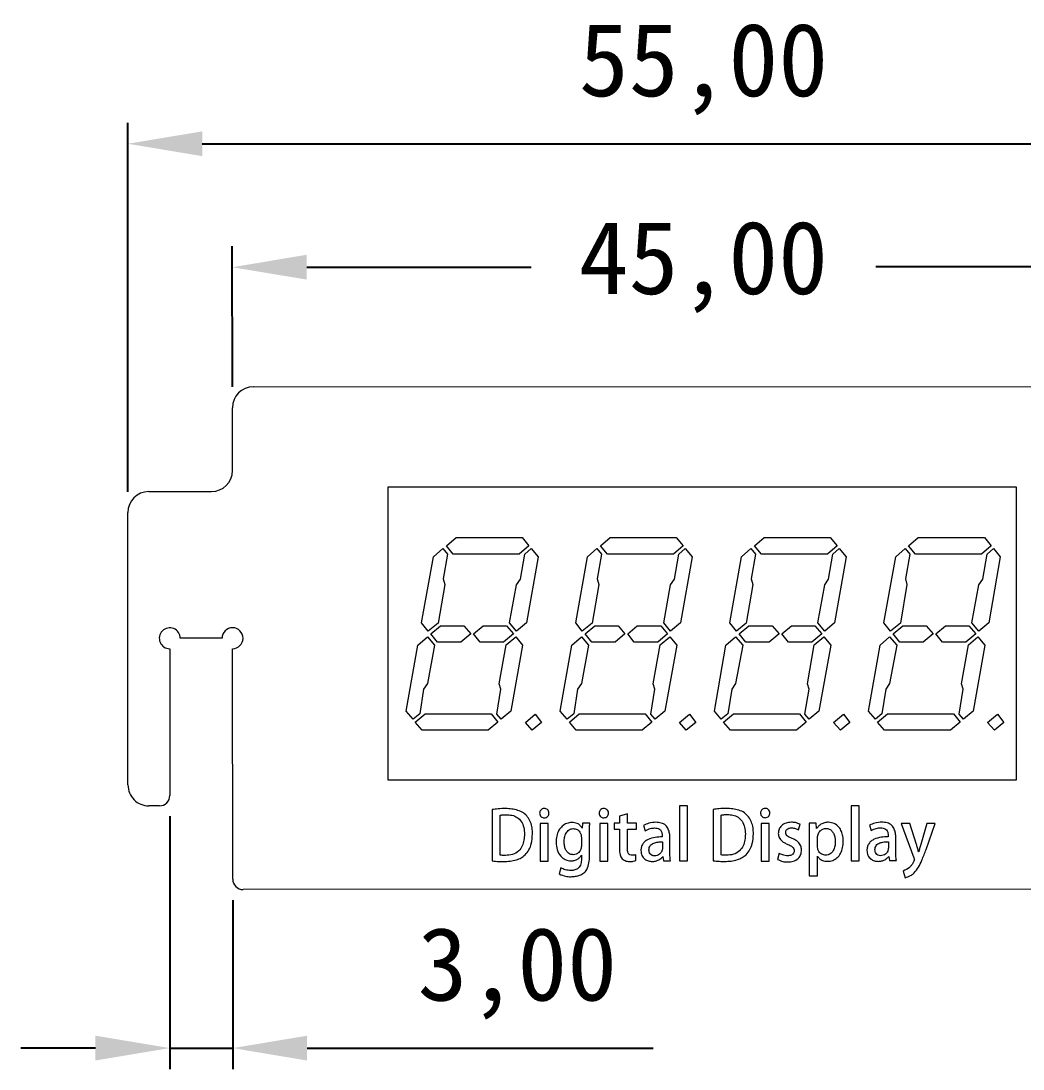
# Model space of a CAD drawing. Header units: millimetres. Extents: x 269 to 438, y 128 to 208.
# Drawn here: x 278.3 to 326.2, y 158.1 to 208.1 of the extents above; entities that cross this region are included whole.
import ezdxf

# ---------------------------------------------------------------- set-up
doc = ezdxf.new("R2010")
doc.units = ezdxf.units.MM
doc.header["$PDSIZE"] = -1
doc.dimstyles.new('ISO-25', dxfattribs={"dimtxt": 2.5, "dimasz": 2.5, "dimexe": 1.25, "dimexo": 0.625, "dimtad": 1, "dimtxsty": 'Standard', "dimcen": 2.5, "dimadec": 0, "dimazin": 0, "dimtfac": 1, "dimtmove": 0, "dimatfit": 3, "dimfxl": 1, "dimarcsym": 0})

# ---------------------------------------------------------------- blocks, each defined once
blk = doc.blocks.new('*D3')
at = {"color": 0, "lineweight": -2, "transparency": 16777216}
for p, q in [((288.449, 190.663), (288.444, 197.375)), ((333.449, 190.693), (333.444, 197.405)), ((292.001, 196.377), (302.713, 196.384)), ((329.889, 196.402), (319.177, 196.395))]:
    blk.add_line(p, q, dxfattribs=at)
at = {"color": 0, "transparency": 16777216}
for points in [[(292.001, 196.97), (292.001, 195.785), (288.445, 196.375)], [(329.889, 196.995), (329.889, 195.81), (333.445, 196.405)]]:
    blk.add_solid(points, dxfattribs=at)
at = {"layer": 'Defpoints', "color": 0, "transparency": 16777216}
for p in [(333.445, 196.405), (288.449, 189.663), (333.449, 189.693)]:
    blk.add_point(p, dxfattribs=at)
at = {"color": 0, "transparency": 16777216, "insert": (310.945, 196.39), "char_height": 3.5, "attachment_point": 5}
blk.add_mtext('45,00', dxfattribs=at)
blk = doc.blocks.new('*D4')
at = {"color": 0, "lineweight": -2, "transparency": 16777216}
for p, q in [((283.453, 185.66), (283.453, 203.269)), ((338.453, 185.66), (338.453, 203.269)), ((287.009, 202.269), (334.897, 202.269))]:
    blk.add_line(p, q, dxfattribs=at)
at = {"color": 0, "transparency": 16777216}
for points in [[(287.009, 202.862), (287.009, 201.677), (283.453, 202.269)], [(334.897, 202.862), (334.897, 201.677), (338.453, 202.269)]]:
    blk.add_solid(points, dxfattribs=at)
at = {"layer": 'Defpoints', "color": 0, "transparency": 16777216}
for p in [(338.453, 202.269), (283.453, 184.66), (338.453, 184.66)]:
    blk.add_point(p, dxfattribs=at)
at = {"color": 0, "transparency": 16777216, "insert": (310.953, 205.835), "char_height": 3.5, "attachment_point": 5}
blk.add_mtext('55,00', dxfattribs=at)
blk = doc.blocks.new('*D6')
at = {"color": 0, "lineweight": -2, "transparency": 16777216}
for p, q in [((285.462, 170.161), (285.462, 158.097)), ((288.464, 166.163), (288.464, 158.097)), ((281.906, 159.097), (278.35, 159.097)), ((285.462, 159.097), (288.464, 159.097)), ((292.02, 159.097), (308.541, 159.097))]:
    blk.add_line(p, q, dxfattribs=at)
at = {"color": 0, "transparency": 16777216}
for points in [[(281.906, 159.69), (281.906, 158.504), (285.462, 159.097)], [(292.02, 159.69), (292.02, 158.504), (288.464, 159.097)]]:
    blk.add_solid(points, dxfattribs=at)
at = {"layer": 'Defpoints', "color": 0, "transparency": 16777216}
for p in [(285.462, 171.161), (288.464, 167.163), (288.464, 159.097)]:
    blk.add_point(p, dxfattribs=at)
at = {"color": 0, "transparency": 16777216, "insert": (302.059, 162.663), "char_height": 3.5, "attachment_point": 5}
blk.add_mtext('3,00', dxfattribs=at)

msp = doc.modelspace()

# ---------------------------------------------------------------- linework, layer by layer
at = {"color": 7, "linetype": 'Continuous', "lineweight": 15}
for p, q in [((289.449, 190.664), (332.449, 190.692)), ((288.451, 186.663), (288.449, 189.663)), ((284.452, 185.661), (287.452, 185.663)), ((295.89, 185.887), (325.89, 185.887)), ((295.89, 171.887), (295.89, 185.887)), ((325.89, 185.887), (325.89, 171.887)), ((283.461, 171.66), (283.453, 184.66)), ((298.669, 183.073), (299.129, 183.467)), ((299.129, 183.467), (302.284, 183.467)), ((302.284, 183.467), (302.612, 183.073)), ((306.029, 183.073), (306.489, 183.467)), ((306.489, 183.467), (309.644, 183.467)), ((309.644, 183.467), (309.972, 183.073)), ((313.389, 183.073), (313.849, 183.467)), ((313.849, 183.467), (317.004, 183.467)), ((317.004, 183.467), (317.332, 183.073)), ((320.749, 183.073), (321.209, 183.467)), ((321.209, 183.467), (324.364, 183.467)), ((324.364, 183.467), (324.692, 183.073)), ((298.052, 182.547), (298.498, 182.941)), ((298.498, 182.941), (298.722, 182.678)), ((298.722, 182.678), (298.512, 181.496)), ((298.998, 182.678), (298.669, 183.073)), ((302.152, 182.678), (298.998, 182.678)), ((302.612, 183.073), (302.152, 182.678)), ((302.205, 181.482), (302.415, 182.678)), ((302.415, 182.678), (302.717, 182.941)), ((302.717, 182.941), (303.046, 182.547)), ((305.412, 182.547), (305.858, 182.941)), ((305.858, 182.941), (306.082, 182.678)), ((306.082, 182.678), (305.872, 181.496)), ((306.358, 182.678), (306.029, 183.073)), ((309.512, 182.678), (306.358, 182.678)), ((309.972, 183.073), (309.512, 182.678)), ((309.565, 181.482), (309.775, 182.678)), ((309.775, 182.678), (310.077, 182.941)), ((310.077, 182.941), (310.406, 182.547)), ((312.772, 182.547), (313.218, 182.941)), ((313.218, 182.941), (313.442, 182.678)), ((313.442, 182.678), (313.232, 181.496)), ((313.718, 182.678), (313.389, 183.073)), ((316.872, 182.678), (313.718, 182.678)), ((317.332, 183.073), (316.872, 182.678)), ((316.925, 181.482), (317.135, 182.678)), ((317.135, 182.678), (317.437, 182.941)), ((317.437, 182.941), (317.766, 182.547)), ((320.132, 182.547), (320.578, 182.941)), ((320.578, 182.941), (320.802, 182.678)), ((320.802, 182.678), (320.592, 181.496)), ((321.078, 182.678), (320.749, 183.073)), ((324.232, 182.678), (321.078, 182.678)), ((324.692, 183.073), (324.232, 182.678)), ((324.285, 181.482), (324.495, 182.678)), ((324.495, 182.678), (324.797, 182.941)), ((324.797, 182.941), (325.126, 182.547)), ((297.486, 179.393), (298.052, 182.547)), ((303.046, 182.547), (302.494, 179.393)), ((304.846, 179.393), (305.412, 182.547)), ((310.406, 182.547), (309.854, 179.393)), ((312.206, 179.393), (312.772, 182.547)), ((317.766, 182.547), (317.214, 179.393)), ((319.566, 179.393), (320.132, 182.547)), ((325.126, 182.547), (324.574, 179.393)), ((298.59, 181.233), (298.275, 179.38)), ((298.512, 181.496), (298.59, 181.233)), ((301.692, 179.393), (302.021, 181.22)), ((302.021, 181.22), (302.205, 181.482)), ((305.95, 181.233), (305.635, 179.38)), ((305.872, 181.496), (305.95, 181.233)), ((309.052, 179.393), (309.381, 181.22)), ((309.381, 181.22), (309.565, 181.482)), ((313.31, 181.233), (312.995, 179.38)), ((313.232, 181.496), (313.31, 181.233)), ((316.412, 179.393), (316.741, 181.22)), ((316.741, 181.22), (316.925, 181.482)), ((320.67, 181.233), (320.355, 179.38)), ((320.592, 181.496), (320.67, 181.233)), ((323.772, 179.393), (324.101, 181.22)), ((324.101, 181.22), (324.285, 181.482)), ((297.802, 178.998), (297.486, 179.393)), ((298.275, 179.38), (297.802, 178.998)), ((297.933, 178.867), (298.393, 179.261)), ((298.393, 179.261), (299.51, 179.261)), ((299.51, 179.261), (299.839, 178.867)), ((299.97, 178.867), (300.43, 179.261)), ((300.43, 179.261), (301.548, 179.261)), ((301.548, 179.261), (301.876, 178.867)), ((302.021, 178.998), (301.692, 179.393)), ((302.494, 179.393), (302.021, 178.998)), ((305.162, 178.998), (304.846, 179.393)), ((305.635, 179.38), (305.162, 178.998)), ((305.293, 178.867), (305.753, 179.261)), ((305.753, 179.261), (306.87, 179.261)), ((306.87, 179.261), (307.199, 178.867)), ((307.33, 178.867), (307.79, 179.261)), ((307.79, 179.261), (308.908, 179.261)), ((308.908, 179.261), (309.236, 178.867)), ((309.381, 178.998), (309.052, 179.393)), ((309.854, 179.393), (309.381, 178.998)), ((312.522, 178.998), (312.206, 179.393)), ((312.995, 179.38), (312.522, 178.998)), ((312.653, 178.867), (313.113, 179.261)), ((313.113, 179.261), (314.23, 179.261)), ((314.23, 179.261), (314.559, 178.867)), ((314.69, 178.867), (315.15, 179.261)), ((315.15, 179.261), (316.268, 179.261)), ((316.268, 179.261), (316.596, 178.867)), ((316.741, 178.998), (316.412, 179.393)), ((317.214, 179.393), (316.741, 178.998)), ((319.882, 178.998), (319.566, 179.393)), ((320.355, 179.38), (319.882, 178.998)), ((320.013, 178.867), (320.473, 179.261)), ((320.473, 179.261), (321.59, 179.261)), ((321.59, 179.261), (321.919, 178.867)), ((322.05, 178.867), (322.51, 179.261)), ((322.51, 179.261), (323.628, 179.261)), ((323.628, 179.261), (323.956, 178.867)), ((324.101, 178.998), (323.772, 179.393)), ((324.574, 179.393), (324.101, 178.998)), ((287.957, 178.663), (285.957, 178.662)), ((297.302, 178.328), (297.762, 178.736)), ((297.762, 178.736), (298.104, 178.328)), ((298.249, 178.473), (297.933, 178.867)), ((299.839, 178.867), (299.366, 178.473)), ((300.286, 178.473), (299.97, 178.867)), ((301.876, 178.867), (301.403, 178.473)), ((301.521, 178.341), (301.981, 178.736)), ((301.981, 178.736), (302.31, 178.328)), ((304.662, 178.328), (305.122, 178.736)), ((305.122, 178.736), (305.464, 178.328)), ((305.609, 178.473), (305.293, 178.867)), ((307.199, 178.867), (306.726, 178.473)), ((307.646, 178.473), (307.33, 178.867)), ((309.236, 178.867), (308.763, 178.473)), ((308.881, 178.341), (309.341, 178.736)), ((309.341, 178.736), (309.67, 178.328)), ((312.022, 178.328), (312.482, 178.736)), ((312.482, 178.736), (312.824, 178.328)), ((312.969, 178.473), (312.653, 178.867)), ((314.559, 178.867), (314.086, 178.473)), ((315.006, 178.473), (314.69, 178.867)), ((316.596, 178.867), (316.123, 178.473)), ((316.241, 178.341), (316.701, 178.736)), ((316.701, 178.736), (317.03, 178.328)), ((319.382, 178.328), (319.842, 178.736)), ((319.842, 178.736), (320.184, 178.328)), ((320.329, 178.473), (320.013, 178.867)), ((321.919, 178.867), (321.446, 178.473)), ((322.366, 178.473), (322.05, 178.867)), ((323.956, 178.867), (323.483, 178.473)), ((323.601, 178.341), (324.061, 178.736)), ((324.061, 178.736), (324.39, 178.328)), ((285.457, 178.161), (285.462, 171.161)), ((288.464, 167.163), (288.457, 178.163)), ((296.75, 175.187), (297.302, 178.328)), ((298.104, 178.328), (297.762, 176.501)), ((299.366, 178.473), (298.249, 178.473)), ((301.403, 178.473), (300.286, 178.473)), ((301.193, 176.488), (301.521, 178.341)), ((302.31, 178.328), (301.745, 175.187)), ((304.11, 175.187), (304.662, 178.328)), ((305.464, 178.328), (305.122, 176.501)), ((306.726, 178.473), (305.609, 178.473)), ((308.763, 178.473), (307.646, 178.473)), ((308.553, 176.488), (308.881, 178.341)), ((309.67, 178.328), (309.105, 175.187)), ((311.47, 175.187), (312.022, 178.328)), ((312.824, 178.328), (312.482, 176.501)), ((314.086, 178.473), (312.969, 178.473)), ((316.123, 178.473), (315.006, 178.473)), ((315.913, 176.488), (316.241, 178.341)), ((317.03, 178.328), (316.465, 175.187)), ((318.83, 175.187), (319.382, 178.328)), ((320.184, 178.328), (319.842, 176.501)), ((321.446, 178.473), (320.329, 178.473)), ((323.483, 178.473), (322.366, 178.473)), ((323.273, 176.488), (323.601, 178.341)), ((324.39, 178.328), (323.825, 175.187)), ((297.578, 176.238), (297.394, 175.056)), ((297.762, 176.501), (297.578, 176.238)), ((301.074, 175.042), (301.272, 176.225)), ((301.272, 176.225), (301.193, 176.488)), ((304.938, 176.238), (304.754, 175.056)), ((305.122, 176.501), (304.938, 176.238)), ((308.434, 175.042), (308.632, 176.225)), ((308.632, 176.225), (308.553, 176.488)), ((312.298, 176.238), (312.114, 175.056)), ((312.482, 176.501), (312.298, 176.238)), ((315.794, 175.042), (315.992, 176.225)), ((315.992, 176.225), (315.913, 176.488)), ((319.658, 176.238), (319.474, 175.056)), ((319.842, 176.501), (319.658, 176.238)), ((323.154, 175.042), (323.352, 176.225)), ((323.352, 176.225), (323.273, 176.488)), ((297.079, 174.793), (296.75, 175.187)), ((301.745, 175.187), (301.285, 174.793)), ((304.439, 174.793), (304.11, 175.187)), ((309.105, 175.187), (308.645, 174.793)), ((311.799, 174.793), (311.47, 175.187)), ((316.465, 175.187), (316.005, 174.793)), ((319.159, 174.793), (318.83, 175.187)), ((323.825, 175.187), (323.365, 174.793)), ((297.394, 175.056), (297.079, 174.793)), ((297.184, 174.661), (297.657, 175.056)), ((297.513, 174.267), (297.184, 174.661)), ((297.657, 175.056), (300.812, 175.056)), ((301.127, 174.661), (300.667, 174.267)), ((300.812, 175.056), (301.127, 174.661)), ((301.285, 174.793), (301.074, 175.042)), ((302.441, 174.648), (302.914, 175.042)), ((302.77, 174.267), (302.441, 174.648)), ((303.217, 174.648), (302.77, 174.267)), ((302.914, 175.042), (303.217, 174.648)), ((304.754, 175.056), (304.439, 174.793)), ((304.544, 174.661), (305.017, 175.056)), ((304.873, 174.267), (304.544, 174.661)), ((305.017, 175.056), (308.172, 175.056)), ((308.487, 174.661), (308.027, 174.267)), ((308.172, 175.056), (308.487, 174.661)), ((308.645, 174.793), (308.434, 175.042)), ((309.801, 174.648), (310.274, 175.042)), ((310.13, 174.267), (309.801, 174.648)), ((310.577, 174.648), (310.13, 174.267)), ((310.274, 175.042), (310.577, 174.648)), ((312.114, 175.056), (311.799, 174.793)), ((311.904, 174.661), (312.377, 175.056)), ((312.233, 174.267), (311.904, 174.661)), ((312.377, 175.056), (315.532, 175.056)), ((315.847, 174.661), (315.387, 174.267)), ((315.532, 175.056), (315.847, 174.661)), ((316.005, 174.793), (315.794, 175.042)), ((317.161, 174.648), (317.634, 175.042)), ((317.49, 174.267), (317.161, 174.648)), ((317.937, 174.648), (317.49, 174.267)), ((317.634, 175.042), (317.937, 174.648)), ((319.474, 175.056), (319.159, 174.793)), ((319.264, 174.661), (319.737, 175.056)), ((319.593, 174.267), (319.264, 174.661)), ((319.737, 175.056), (322.892, 175.056)), ((323.207, 174.661), (322.747, 174.267)), ((322.892, 175.056), (323.207, 174.661)), ((323.365, 174.793), (323.154, 175.042)), ((324.521, 174.648), (324.994, 175.042)), ((324.85, 174.267), (324.521, 174.648)), ((325.297, 174.648), (324.85, 174.267)), ((324.994, 175.042), (325.297, 174.648)), ((300.667, 174.267), (297.513, 174.267)), ((308.027, 174.267), (304.873, 174.267)), ((315.387, 174.267), (312.233, 174.267)), ((322.747, 174.267), (319.593, 174.267)), ((325.89, 171.887), (295.89, 171.887)), ((284.962, 170.661), (284.462, 170.661)), ((310.189, 170.66), (309.805, 170.66)), ((309.805, 170.66), (309.807, 168.039)), ((310.19, 168.039), (310.189, 170.66)), ((318.382, 170.665), (317.999, 170.665)), ((317.999, 170.665), (318, 168.044)), ((318.384, 168.044), (318.382, 170.665)), ((300.855, 170.482), (300.857, 168.031)), ((301.241, 168.308), (301.24, 170.214)), ((303.57, 170.311), (303.57, 170.311)), ((306.412, 170.313), (306.412, 170.313)), ((307.317, 170.286), (306.933, 170.168)), ((306.933, 170.168), (306.933, 169.841)), ((307.317, 169.842), (307.317, 170.286)), ((311.407, 170.489), (311.409, 168.038)), ((311.793, 168.315), (311.791, 170.221)), ((314.122, 170.318), (314.122, 170.318)), ((303.154, 169.816), (303.155, 168.013)), ((303.538, 169.816), (303.154, 169.816)), ((303.539, 168.014), (303.538, 169.816)), ((305.179, 169.832), (305.162, 169.597)), ((305.519, 169.832), (305.179, 169.832)), ((305.996, 169.818), (305.997, 168.015)), ((306.38, 169.818), (305.996, 169.818)), ((306.381, 168.016), (306.38, 169.818)), ((306.679, 169.841), (306.679, 169.548)), ((306.933, 169.841), (306.679, 169.841)), ((307.745, 169.842), (307.317, 169.842)), ((307.745, 169.549), (307.745, 169.842)), ((308.091, 169.73), (308.172, 169.475)), ((313.706, 169.823), (313.707, 168.02)), ((314.089, 169.823), (313.706, 169.823)), ((314.091, 168.021), (314.089, 169.823)), ((315.486, 169.509), (315.568, 169.779)), ((316.328, 169.84), (315.991, 169.84)), ((316.348, 169.575), (316.328, 169.84)), ((318.885, 169.737), (318.965, 169.482)), ((320.799, 169.823), (320.385, 169.823)), ((320.385, 169.823), (321.002, 168.175)), ((321.125, 168.817), (320.799, 169.823)), ((321.616, 169.824), (321.327, 168.817)), ((321.581, 168.584), (322.014, 169.824)), ((322.014, 169.824), (321.616, 169.824)), ((302.782, 169.323), (302.782, 169.326)), ((305.119, 169.139), (305.12, 168.783)), ((305.162, 169.597), (305.156, 169.597)), ((305.503, 168.282), (305.503, 169.317)), ((306.679, 169.548), (306.934, 169.549)), ((306.934, 169.549), (306.934, 168.612)), ((307.317, 169.549), (307.745, 169.549)), ((307.318, 168.631), (307.317, 169.549)), ((309.343, 168.461), (309.343, 169.132)), ((313.333, 169.33), (313.334, 169.333)), ((316.004, 169.265), (316.005, 167.32)), ((316.354, 169.575), (316.348, 169.575)), ((320.137, 168.468), (320.137, 169.139)), ((308.989, 168.942), (308.99, 168.642)), ((316.388, 168.769), (316.388, 169.105)), ((319.783, 168.949), (319.784, 168.65)), ((305.117, 168.302), (305.124, 168.302)), ((305.124, 168.302), (305.124, 168.128)), ((307.726, 168.047), (307.713, 168.323)), ((309.006, 168.242), (309.015, 168.242)), ((309.015, 168.242), (309.041, 168.04)), ((314.561, 168.397), (314.478, 168.107)), ((316.388, 168.255), (316.395, 168.255)), ((316.389, 167.321), (316.388, 168.255)), ((319.8, 168.249), (319.809, 168.249)), ((319.809, 168.249), (319.834, 168.047)), ((321.233, 168.46), (321.223, 168.46)), ((303.155, 168.013), (303.539, 168.014)), ((304.142, 167.696), (304.058, 167.408)), ((305.997, 168.015), (306.381, 168.016)), ((309.041, 168.04), (309.37, 168.04)), ((309.807, 168.039), (310.19, 168.039)), ((313.707, 168.02), (314.091, 168.021)), ((318, 168.044), (318.384, 168.044)), ((319.834, 168.047), (320.164, 168.047)), ((316.005, 167.32), (316.389, 167.321)), ((320.49, 167.545), (320.589, 167.227)), ((332.965, 166.693), (288.965, 166.664))]:
    msp.add_line(p, q, dxfattribs=at)
for centre, radius, start, end in [((289.449, 189.664), 1, 90.038, 180.038), ((287.451, 186.663), 1, 270.038, 0.038), ((284.453, 184.661), 1, 90.038, 180.038), ((285.457, 178.661), 0.5, 0.038, 270.038), ((288.457, 178.663), 0.5, 270.038, 180.038), ((284.461, 171.661), 1, 180.038, 270.038), ((284.962, 171.161), 0.5, 270.038, 0.038), ((288.964, 167.164), 0.5, 180.038, 270.038)]:
    msp.add_arc(centre, radius, start, end, dxfattribs=at)
for points, knots in [([(301.5, 170.533), (301.379, 170.53), (301.163, 170.524), (300.949, 170.495), (300.855, 170.482)], [0, 0, 0, 0, 0.559971, 1, 1, 1, 1]), ([(301.24, 170.214), (301.295, 170.222), (301.393, 170.237), (301.492, 170.239), (301.536, 170.24)], [0, 0, 0, 0, 0.559822, 1, 1, 1, 1]), ([(302.782, 169.326), (302.781, 169.421), (302.778, 169.61), (302.694, 169.882), (302.563, 170.133), (302.357, 170.341), (302.085, 170.456), (301.795, 170.517), (301.598, 170.527), (301.5, 170.533)], [0, 0, 0, 0, 0.140114, 0.280154, 0.420282, 0.55971, 0.706232, 0.853067, 1, 1, 1, 1]), ([(301.536, 170.24), (301.626, 170.235), (301.805, 170.226), (302.06, 170.122), (302.268, 169.919), (302.381, 169.632), (302.393, 169.422), (302.398, 169.316)], [0, 0, 0, 0, 0.1870227, 0.3735901, 0.5599044, 0.7795252, 1, 1, 1, 1]), ([(303.349, 170.534), (303.315, 170.531), (303.249, 170.524), (303.173, 170.465), (303.131, 170.389), (303.126, 170.336), (303.124, 170.31)], [0, 0, 0, 0, 0.280021, 0.559298, 0.779429, 1, 1, 1, 1]), ([(303.124, 170.31), (303.128, 170.278), (303.136, 170.213), (303.194, 170.138), (303.269, 170.097), (303.32, 170.092), (303.346, 170.09)], [0, 0, 0, 0, 0.279771, 0.559073, 0.779269, 1, 1, 1, 1]), ([(303.346, 170.09), (303.379, 170.093), (303.445, 170.1), (303.521, 170.158), (303.563, 170.233), (303.568, 170.285), (303.57, 170.311)], [0, 0, 0, 0, 0.280251, 0.559286, 0.779527, 1, 1, 1, 1]), ([(303.57, 170.311), (303.566, 170.344), (303.559, 170.41), (303.502, 170.486), (303.426, 170.528), (303.375, 170.532), (303.349, 170.534)], [0, 0, 0, 0, 0.279993, 0.559194, 0.779323, 1, 1, 1, 1]), ([(306.191, 170.536), (306.157, 170.532), (306.091, 170.526), (306.015, 170.467), (305.973, 170.39), (305.968, 170.338), (305.966, 170.312)], [0, 0, 0, 0, 0.280021, 0.559302, 0.779428, 1, 1, 1, 1]), ([(305.966, 170.312), (305.97, 170.28), (305.978, 170.214), (306.036, 170.14), (306.111, 170.099), (306.162, 170.094), (306.188, 170.092)], [0, 0, 0, 0, 0.279775, 0.559073, 0.779268, 1, 1, 1, 1]), ([(306.188, 170.092), (306.221, 170.095), (306.287, 170.102), (306.363, 170.16), (306.405, 170.235), (306.41, 170.287), (306.412, 170.313)], [0, 0, 0, 0, 0.280252, 0.559289, 0.779531, 1, 1, 1, 1]), ([(306.412, 170.313), (306.408, 170.346), (306.402, 170.412), (306.344, 170.488), (306.268, 170.53), (306.217, 170.534), (306.191, 170.536)], [0, 0, 0, 0, 0.279997, 0.559195, 0.779323, 1, 1, 1, 1]), ([(312.051, 170.54), (311.931, 170.537), (311.715, 170.531), (311.501, 170.502), (311.407, 170.489)], [0, 0, 0, 0, 0.559971, 1, 1, 1, 1]), ([(311.791, 170.221), (311.846, 170.229), (311.945, 170.244), (312.044, 170.246), (312.088, 170.247)], [0, 0, 0, 0, 0.559823, 1, 1, 1, 1]), ([(313.334, 169.333), (313.333, 169.428), (313.33, 169.617), (313.245, 169.889), (313.115, 170.14), (312.909, 170.348), (312.637, 170.463), (312.347, 170.524), (312.15, 170.534), (312.051, 170.54)], [0, 0, 0, 0, 0.140114, 0.280154, 0.420282, 0.55971, 0.706232, 0.853066, 1, 1, 1, 1]), ([(312.088, 170.247), (312.178, 170.242), (312.357, 170.233), (312.611, 170.129), (312.819, 169.926), (312.933, 169.639), (312.944, 169.429), (312.95, 169.323)], [0, 0, 0, 0, 0.187023, 0.37359, 0.559905, 0.779525, 1, 1, 1, 1]), ([(313.9, 170.541), (313.867, 170.538), (313.801, 170.531), (313.724, 170.472), (313.683, 170.396), (313.678, 170.343), (313.676, 170.317)], [0, 0, 0, 0, 0.28002, 0.559302, 0.779428, 1, 1, 1, 1]), ([(313.676, 170.317), (313.68, 170.285), (313.687, 170.22), (313.745, 170.145), (313.821, 170.104), (313.872, 170.099), (313.897, 170.097)], [0, 0, 0, 0, 0.27977, 0.559072, 0.779268, 1, 1, 1, 1]), ([(313.897, 170.097), (313.931, 170.1), (313.997, 170.107), (314.072, 170.165), (314.115, 170.24), (314.119, 170.292), (314.122, 170.318)], [0, 0, 0, 0, 0.28025, 0.559286, 0.779527, 1, 1, 1, 1]), ([(314.122, 170.318), (314.118, 170.351), (314.111, 170.417), (314.054, 170.493), (313.978, 170.535), (313.926, 170.539), (313.9, 170.541)], [0, 0, 0, 0, 0.2799967, 0.5591948, 0.7793229, 1, 1, 1, 1]), ([(304.666, 169.87), (304.582, 169.861), (304.413, 169.842), (304.197, 169.698), (304.024, 169.49), (303.929, 169.218), (303.916, 169.02), (303.91, 168.921)], [0, 0, 0, 0, 0.18636, 0.37282, 0.559423, 0.779466, 1, 1, 1, 1]), ([(305.156, 169.597), (305.125, 169.643), (305.064, 169.734), (304.897, 169.849), (304.754, 169.862), (304.666, 169.87)], [0, 0, 0, 0, 0.280122, 0.560503, 1, 1, 1, 1]), ([(305.503, 169.317), (305.503, 169.414), (305.503, 169.586), (305.514, 169.757), (305.519, 169.832)], [0, 0, 0, 0, 0.560015, 1, 1, 1, 1]), ([(308.68, 169.875), (308.565, 169.868), (308.359, 169.857), (308.173, 169.768), (308.091, 169.73)], [0, 0, 0, 0, 0.560127, 1, 1, 1, 1]), ([(309.343, 169.132), (309.341, 169.203), (309.337, 169.346), (309.275, 169.551), (309.154, 169.748), (308.93, 169.858), (308.763, 169.869), (308.68, 169.875)], [0, 0, 0, 0, 0.187237, 0.374221, 0.560672, 0.779588, 1, 1, 1, 1]), ([(315.146, 169.879), (315.06, 169.873), (314.888, 169.86), (314.674, 169.735), (314.543, 169.549), (314.529, 169.413), (314.522, 169.346)], [0, 0, 0, 0, 0.28072, 0.559959, 0.779831, 1, 1, 1, 1]), ([(315.568, 169.779), (315.493, 169.812), (315.357, 169.871), (315.21, 169.877), (315.146, 169.879)], [0, 0, 0, 0, 0.559425, 1, 1, 1, 1]), ([(315.991, 169.84), (315.995, 169.733), (316.002, 169.541), (316.003, 169.35), (316.004, 169.265)], [0, 0, 0, 0, 0.5599915, 1, 1, 1, 1]), ([(316.921, 169.878), (316.859, 169.874), (316.733, 169.865), (316.569, 169.796), (316.44, 169.696), (316.383, 169.615), (316.354, 169.575)], [0, 0, 0, 0, 0.280078, 0.559752, 0.779841, 1, 1, 1, 1]), ([(317.628, 168.967), (317.624, 169.048), (317.615, 169.208), (317.551, 169.442), (317.421, 169.662), (317.206, 169.844), (317.016, 169.866), (316.921, 169.878)], [0, 0, 0, 0, 0.187334, 0.374431, 0.561275, 0.78066, 1, 1, 1, 1]), ([(319.473, 169.882), (319.358, 169.876), (319.152, 169.864), (318.967, 169.776), (318.885, 169.737)], [0, 0, 0, 0, 0.560127, 1, 1, 1, 1]), ([(320.137, 169.139), (320.135, 169.21), (320.131, 169.353), (320.068, 169.558), (319.948, 169.755), (319.724, 169.865), (319.557, 169.877), (319.473, 169.882)], [0, 0, 0, 0, 0.187237, 0.374221, 0.560672, 0.779588, 1, 1, 1, 1]), ([(302.398, 169.316), (302.394, 169.219), (302.386, 169.025), (302.306, 168.741), (302.127, 168.483), (301.832, 168.316), (301.603, 168.302), (301.488, 168.296)], [0, 0, 0, 0, 0.1873133, 0.374289, 0.5606497, 0.7798634, 1, 1, 1, 1]), ([(302.437, 168.322), (302.501, 168.401), (302.63, 168.558), (302.758, 168.903), (302.773, 169.163), (302.782, 169.323)], [0, 0, 0, 0, 0.279748, 0.559947, 1, 1, 1, 1]), ([(304.295, 168.937), (304.298, 169.009), (304.306, 169.154), (304.375, 169.361), (304.494, 169.504), (304.626, 169.567), (304.698, 169.574), (304.734, 169.577)], [0, 0, 0, 0, 0.250718, 0.500846, 0.749756, 0.874814, 1, 1, 1, 1]), ([(304.734, 169.577), (304.796, 169.569), (304.918, 169.552), (305.043, 169.426), (305.108, 169.282), (305.116, 169.187), (305.119, 169.139)], [0, 0, 0, 0, 0.279417, 0.558525, 0.779082, 1, 1, 1, 1]), ([(308.98, 169.18), (308.866, 169.177), (308.639, 169.169), (308.361, 169.093), (308.163, 168.979), (308.045, 168.853), (307.974, 168.694), (307.966, 168.58), (307.962, 168.523)], [0, 0, 0, 0, 0.250334, 0.500154, 0.625222, 0.750102, 0.874945, 1, 1, 1, 1]), ([(308.172, 169.475), (308.249, 169.517), (308.388, 169.592), (308.545, 169.602), (308.614, 169.607)], [0, 0, 0, 0, 0.559483, 1, 1, 1, 1]), ([(308.614, 169.607), (308.655, 169.603), (308.735, 169.596), (308.853, 169.558), (308.942, 169.457), (308.977, 169.323), (308.979, 169.228), (308.98, 169.18)], [0, 0, 0, 0, 0.187241, 0.373955, 0.55905, 0.779723, 1, 1, 1, 1]), ([(312.95, 169.323), (312.946, 169.226), (312.938, 169.032), (312.858, 168.748), (312.679, 168.49), (312.384, 168.323), (312.155, 168.309), (312.04, 168.303)], [0, 0, 0, 0, 0.187313, 0.374289, 0.560651, 0.779863, 1, 1, 1, 1]), ([(312.988, 168.329), (313.053, 168.408), (313.181, 168.565), (313.31, 168.91), (313.324, 169.17), (313.333, 169.33)], [0, 0, 0, 0, 0.279748, 0.559947, 1, 1, 1, 1]), ([(314.522, 169.346), (314.532, 169.277), (314.551, 169.138), (314.682, 168.987), (314.828, 168.888), (314.928, 168.844), (314.977, 168.822)], [0, 0, 0, 0, 0.278695, 0.558364, 0.779087, 1, 1, 1, 1]), ([(314.876, 169.389), (314.881, 169.426), (314.891, 169.499), (314.992, 169.597), (315.088, 169.606), (315.146, 169.611)], [0, 0, 0, 0, 0.279944, 0.55996, 1, 1, 1, 1]), ([(315.187, 169.104), (315.109, 169.136), (315.002, 169.18), (314.888, 169.288), (314.88, 169.355), (314.876, 169.389)], [0, 0, 0, 0, 0.561337, 0.780961, 1, 1, 1, 1]), ([(315.146, 169.611), (315.214, 169.606), (315.335, 169.596), (315.44, 169.535), (315.486, 169.509)], [0, 0, 0, 0, 0.559603, 1, 1, 1, 1]), ([(316.388, 169.105), (316.394, 169.171), (316.407, 169.302), (316.51, 169.459), (316.647, 169.564), (316.75, 169.578), (316.802, 169.585)], [0, 0, 0, 0, 0.280357, 0.560114, 0.780105, 1, 1, 1, 1]), ([(316.802, 169.585), (316.855, 169.579), (316.962, 169.566), (317.095, 169.464), (317.181, 169.316), (317.234, 169.143), (317.24, 169.017), (317.243, 168.954)], [0, 0, 0, 0, 0.186332, 0.372364, 0.559142, 0.779446, 1, 1, 1, 1]), ([(319.773, 169.188), (319.66, 169.184), (319.433, 169.176), (319.155, 169.1), (318.957, 168.986), (318.838, 168.86), (318.768, 168.701), (318.76, 168.587), (318.755, 168.53)], [0, 0, 0, 0, 0.250334, 0.500154, 0.625221, 0.750102, 0.874945, 1, 1, 1, 1]), ([(318.965, 169.482), (319.043, 169.524), (319.182, 169.599), (319.339, 169.609), (319.408, 169.614)], [0, 0, 0, 0, 0.559484, 1, 1, 1, 1]), ([(319.408, 169.614), (319.448, 169.61), (319.528, 169.603), (319.647, 169.565), (319.735, 169.464), (319.77, 169.33), (319.772, 169.235), (319.773, 169.188)], [0, 0, 0, 0, 0.187241, 0.373955, 0.55905, 0.779723, 1, 1, 1, 1]), ([(303.91, 168.921), (303.919, 168.802), (303.937, 168.565), (304.096, 168.267), (304.342, 168.069), (304.529, 168.047), (304.622, 168.035)], [0, 0, 0, 0, 0.280764, 0.560499, 0.780107, 1, 1, 1, 1]), ([(304.732, 168.328), (304.68, 168.334), (304.575, 168.345), (304.442, 168.44), (304.354, 168.583), (304.303, 168.752), (304.297, 168.876), (304.295, 168.937)], [0, 0, 0, 0, 0.186381, 0.3723633, 0.5591068, 0.7794142, 1, 1, 1, 1]), ([(305.12, 168.783), (305.115, 168.721), (305.106, 168.596), (305.014, 168.441), (304.879, 168.345), (304.781, 168.334), (304.732, 168.328)], [0, 0, 0, 0, 0.280902, 0.55986, 0.780072, 1, 1, 1, 1]), ([(307.546, 168.3), (307.507, 168.303), (307.449, 168.309), (307.387, 168.358), (307.344, 168.422), (307.319, 168.517), (307.318, 168.593), (307.318, 168.631)], [0, 0, 0, 0, 0.248663, 0.373933, 0.499199, 0.749255, 1, 1, 1, 1]), ([(308.346, 168.563), (308.349, 168.598), (308.356, 168.668), (308.401, 168.765), (308.477, 168.841), (308.607, 168.897), (308.779, 168.938), (308.919, 168.941), (308.989, 168.942)], [0, 0, 0, 0, 0.1250302, 0.2498365, 0.374502, 0.499451, 0.7496882, 1, 1, 1, 1]), ([(308.99, 168.642), (308.983, 168.587), (308.969, 168.477), (308.867, 168.355), (308.741, 168.285), (308.655, 168.277), (308.612, 168.273)], [0, 0, 0, 0, 0.279801, 0.559135, 0.779465, 1, 1, 1, 1]), ([(314.977, 168.822), (315.017, 168.805), (315.096, 168.77), (315.199, 168.707), (315.27, 168.616), (315.276, 168.548), (315.278, 168.513)], [0, 0, 0, 0, 0.2808817, 0.5613432, 0.7805258, 1, 1, 1, 1]), ([(315.632, 168.55), (315.625, 168.621), (315.613, 168.764), (315.488, 168.928), (315.34, 169.035), (315.238, 169.081), (315.187, 169.104)], [0, 0, 0, 0, 0.27954, 0.558559, 0.779176, 1, 1, 1, 1]), ([(316.793, 168.306), (316.729, 168.316), (316.601, 168.335), (316.461, 168.462), (316.399, 168.618), (316.392, 168.719), (316.388, 168.769)], [0, 0, 0, 0, 0.278857, 0.558251, 0.778769, 1, 1, 1, 1]), ([(317.243, 168.954), (317.24, 168.88), (317.233, 168.733), (317.163, 168.523), (317.016, 168.34), (316.867, 168.317), (316.793, 168.306)], [0, 0, 0, 0, 0.251388, 0.502267, 0.751195, 1, 1, 1, 1]), ([(316.871, 168.013), (316.956, 168.021), (317.126, 168.038), (317.346, 168.181), (317.521, 168.39), (317.61, 168.668), (317.622, 168.868), (317.628, 168.967)], [0, 0, 0, 0, 0.18632, 0.372811, 0.559289, 0.779372, 1, 1, 1, 1]), ([(319.139, 168.57), (319.143, 168.605), (319.15, 168.675), (319.195, 168.772), (319.271, 168.848), (319.401, 168.904), (319.572, 168.945), (319.713, 168.948), (319.783, 168.949)], [0, 0, 0, 0, 0.1250301, 0.2498368, 0.3745024, 0.4994516, 0.7496881, 1, 1, 1, 1]), ([(319.784, 168.65), (319.777, 168.595), (319.763, 168.485), (319.66, 168.362), (319.535, 168.292), (319.449, 168.284), (319.406, 168.28)], [0, 0, 0, 0, 0.2797982, 0.5591351, 0.7794658, 1, 1, 1, 1]), ([(321.223, 168.46), (321.206, 168.527), (321.175, 168.647), (321.14, 168.765), (321.125, 168.817)], [0, 0, 0, 0, 0.560017, 1, 1, 1, 1]), ([(321.327, 168.817), (321.309, 168.751), (321.276, 168.632), (321.246, 168.513), (321.233, 168.46)], [0, 0, 0, 0, 0.5599967, 1, 1, 1, 1]), ([(301.488, 168.296), (301.442, 168.296), (301.359, 168.296), (301.277, 168.305), (301.241, 168.308)], [0, 0, 0, 0, 0.560038, 1, 1, 1, 1]), ([(301.406, 168.003), (301.509, 168.006), (301.715, 168.012), (301.997, 168.073), (302.246, 168.17), (302.373, 168.272), (302.437, 168.322)], [0, 0, 0, 0, 0.28023, 0.560308, 0.780258, 1, 1, 1, 1]), ([(304.622, 168.035), (304.677, 168.039), (304.787, 168.046), (304.93, 168.109), (305.043, 168.195), (305.092, 168.266), (305.117, 168.302)], [0, 0, 0, 0, 0.280063, 0.559788, 0.779917, 1, 1, 1, 1]), ([(304.623, 167.277), (304.695, 167.282), (304.839, 167.293), (305.049, 167.346), (305.247, 167.443), (305.407, 167.652), (305.495, 167.943), (305.501, 168.169), (305.503, 168.282)], [0, 0, 0, 0, 0.140363, 0.280611, 0.420509, 0.559828, 0.780089, 1, 1, 1, 1]), ([(305.124, 168.128), (305.119, 168.048), (305.111, 167.89), (304.997, 167.688), (304.813, 167.586), (304.688, 167.578), (304.626, 167.574)], [0, 0, 0, 0, 0.281135, 0.559322, 0.779324, 1, 1, 1, 1]), ([(306.934, 168.612), (306.938, 168.517), (306.942, 168.384), (306.999, 168.222), (307.047, 168.165), (307.071, 168.136)], [0, 0, 0, 0, 0.559896, 0.780127, 1, 1, 1, 1]), ([(307.071, 168.136), (307.132, 168.093), (307.241, 168.015), (307.373, 168.009), (307.432, 168.007)], [0, 0, 0, 0, 0.55804, 1, 1, 1, 1]), ([(307.713, 168.323), (307.682, 168.315), (307.627, 168.302), (307.571, 168.3), (307.546, 168.3)], [0, 0, 0, 0, 0.559638, 1, 1, 1, 1]), ([(307.962, 168.523), (307.971, 168.445), (307.99, 168.288), (308.132, 168.11), (308.316, 168.019), (308.439, 168.01), (308.501, 168.005)], [0, 0, 0, 0, 0.279702, 0.559025, 0.779179, 1, 1, 1, 1]), ([(308.612, 168.273), (308.57, 168.278), (308.487, 168.287), (308.393, 168.365), (308.352, 168.465), (308.348, 168.53), (308.346, 168.563)], [0, 0, 0, 0, 0.279489, 0.558454, 0.778985, 1, 1, 1, 1]), ([(308.501, 168.005), (308.555, 168.008), (308.663, 168.015), (308.805, 168.069), (308.923, 168.145), (308.978, 168.209), (309.006, 168.242)], [0, 0, 0, 0, 0.280073, 0.559831, 0.779993, 1, 1, 1, 1]), ([(309.37, 168.04), (309.36, 168.118), (309.343, 168.258), (309.343, 168.399), (309.343, 168.461)], [0, 0, 0, 0, 0.559822, 1, 1, 1, 1]), ([(312.04, 168.303), (311.994, 168.303), (311.911, 168.303), (311.829, 168.312), (311.793, 168.315)], [0, 0, 0, 0, 0.56004, 1, 1, 1, 1]), ([(311.958, 168.01), (312.061, 168.013), (312.267, 168.019), (312.549, 168.08), (312.798, 168.177), (312.925, 168.279), (312.988, 168.329)], [0, 0, 0, 0, 0.28023, 0.560307, 0.780258, 1, 1, 1, 1]), ([(314.968, 168.275), (314.887, 168.283), (314.744, 168.299), (314.617, 168.367), (314.561, 168.397)], [0, 0, 0, 0, 0.559444, 1, 1, 1, 1]), ([(314.961, 167.982), (315.054, 167.987), (315.239, 167.999), (315.476, 168.125), (315.613, 168.331), (315.625, 168.477), (315.632, 168.55)], [0, 0, 0, 0, 0.28087, 0.560124, 0.779697, 1, 1, 1, 1]), ([(315.278, 168.513), (315.276, 168.486), (315.272, 168.43), (315.227, 168.358), (315.128, 168.285), (315.034, 168.279), (314.968, 168.275)], [0, 0, 0, 0, 0.18706, 0.373884, 0.560948, 1, 1, 1, 1]), ([(316.395, 168.255), (316.427, 168.213), (316.49, 168.131), (316.655, 168.035), (316.789, 168.021), (316.871, 168.013)], [0, 0, 0, 0, 0.280084, 0.560544, 1, 1, 1, 1]), ([(318.755, 168.53), (318.765, 168.452), (318.783, 168.295), (318.926, 168.117), (319.11, 168.026), (319.233, 168.017), (319.294, 168.012)], [0, 0, 0, 0, 0.279703, 0.559025, 0.779179, 1, 1, 1, 1]), ([(319.406, 168.28), (319.364, 168.285), (319.281, 168.294), (319.187, 168.372), (319.146, 168.472), (319.142, 168.537), (319.139, 168.57)], [0, 0, 0, 0, 0.279491, 0.558454, 0.778986, 1, 1, 1, 1]), ([(319.294, 168.012), (319.348, 168.015), (319.456, 168.022), (319.599, 168.076), (319.717, 168.152), (319.772, 168.217), (319.8, 168.249)], [0, 0, 0, 0, 0.280074, 0.559831, 0.779992, 1, 1, 1, 1]), ([(320.164, 168.047), (320.154, 168.126), (320.136, 168.265), (320.137, 168.406), (320.137, 168.468)], [0, 0, 0, 0, 0.559822, 1, 1, 1, 1]), ([(321.002, 168.175), (321.008, 168.161), (321.018, 168.136), (321.02, 168.109), (321.021, 168.097)], [0, 0, 0, 0, 0.560993, 1, 1, 1, 1]), ([(321.005, 167.457), (321.082, 167.549), (321.235, 167.732), (321.409, 168.122), (321.516, 168.409), (321.581, 168.584)], [0, 0, 0, 0, 0.279469, 0.559609, 1, 1, 1, 1]), ([(300.857, 168.031), (300.96, 168.021), (301.142, 168.004), (301.325, 168.003), (301.406, 168.003)], [0, 0, 0, 0, 0.559928, 1, 1, 1, 1]), ([(304.626, 167.574), (304.531, 167.581), (304.362, 167.592), (304.209, 167.665), (304.142, 167.696)], [0, 0, 0, 0, 0.55982, 1, 1, 1, 1]), ([(307.432, 168.007), (307.488, 168.008), (307.588, 168.01), (307.684, 168.035), (307.726, 168.047)], [0, 0, 0, 0, 0.560308, 1, 1, 1, 1]), ([(311.409, 168.038), (311.511, 168.028), (311.694, 168.011), (311.877, 168.01), (311.958, 168.01)], [0, 0, 0, 0, 0.559927, 1, 1, 1, 1]), ([(314.478, 168.107), (314.563, 168.066), (314.717, 167.992), (314.887, 167.985), (314.961, 167.982)], [0, 0, 0, 0, 0.559215, 1, 1, 1, 1]), ([(321.021, 168.097), (321.005, 168.05), (320.972, 167.957), (320.891, 167.832), (320.748, 167.669), (320.596, 167.596), (320.49, 167.545)], [0, 0, 0, 0, 0.185779, 0.373152, 0.560171, 1, 1, 1, 1]), ([(304.058, 167.408), (304.159, 167.364), (304.34, 167.287), (304.536, 167.28), (304.623, 167.277)], [0, 0, 0, 0, 0.559053, 1, 1, 1, 1]), ([(320.589, 167.227), (320.674, 167.256), (320.828, 167.307), (320.951, 167.411), (321.005, 167.457)], [0, 0, 0, 0, 0.559362, 1, 1, 1, 1])]:
    msp.add_open_spline(points, degree=3, knots=knots, dxfattribs=at)

# ---------------------------------------------------------------- dimensions: what is measured, and where the dimension line sits
for base, p1, p2, picture, middle in [((338.453, 202.269), (283.453, 184.66), (338.453, 184.66), '*D4', (310.953, 205.835)), ((288.464, 159.097), (285.462, 171.161), (288.464, 167.163), '*D6', (302.059, 162.663))]:
    dim = msp.add_linear_dim(base=base, p1=p1, p2=p2, dimstyle='ISO-25', override={"dimtxt": 3.5, "dimasz": 3.556, "dimexe": 1, "dimexo": 1, "dimgap": 1.524, "dimtih": 1, "dimtoh": 1, "dimzin": 0, "dimadec": 2, "dimtzin": 0})
    dim.commit()
    dim.dimension.update_dxf_attribs({"geometry": picture, "text_midpoint": middle})
dim = msp.add_aligned_dim(p1=(288.449, 189.663), p2=(333.449, 189.693), distance=6.712, dimstyle='ISO-25', override={"dimtxt": 3.5, "dimasz": 3.556, "dimexe": 1, "dimexo": 1, "dimgap": 1.524, "dimtih": 1, "dimtoh": 1, "dimzin": 0, "dimadec": 2, "dimtzin": 0})
dim.commit()
dim.dimension.update_dxf_attribs({"geometry": '*D3', "text_midpoint": (310.945, 196.39)})

doc.saveas('drawing.dxf')
